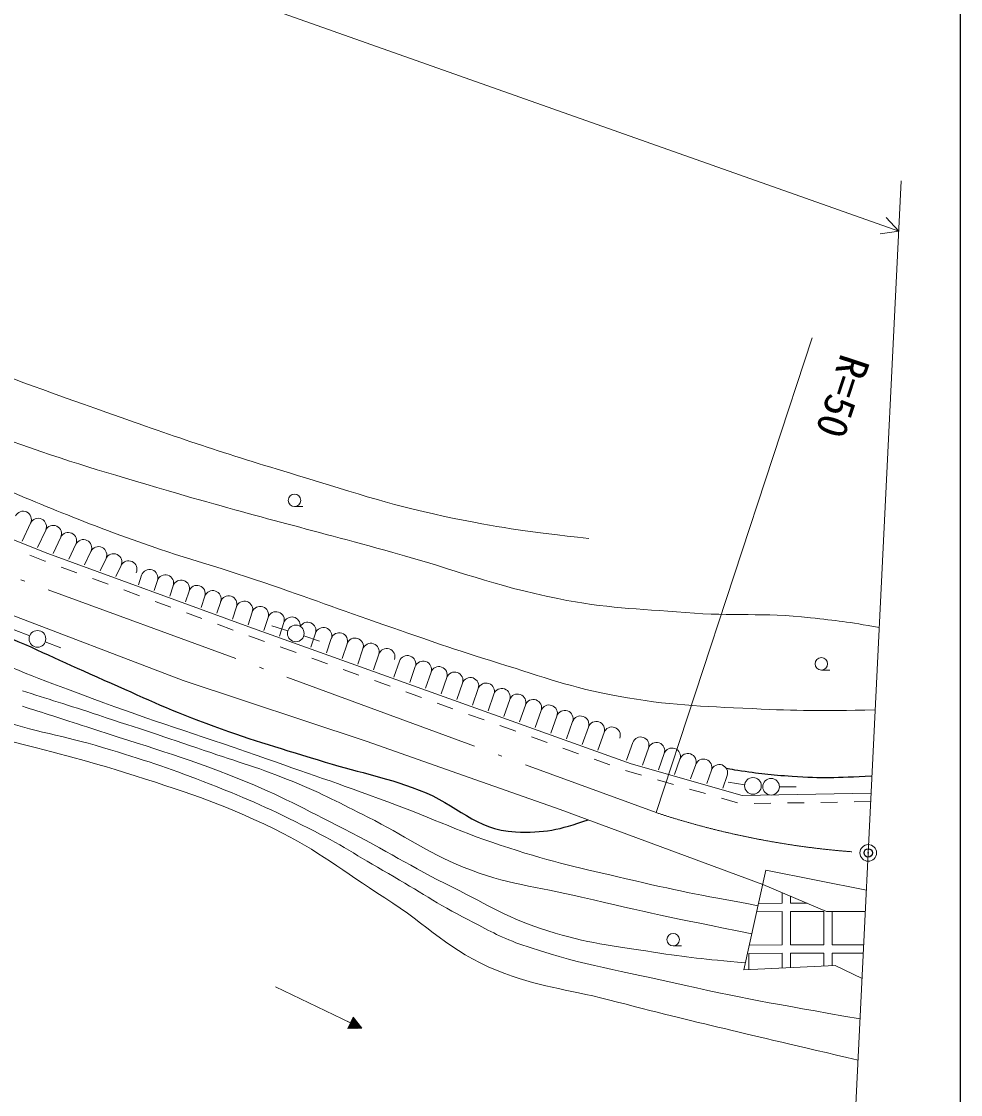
# Model space of a CAD drawing. Units: millimetres, scale not verified. Extents: x 40000 to 680000, y 20000 to 380000.
# Drawn here: x 522654 to 579000, y 250637 to 315053 of the extents above; entities that cross this region are included whole.
import ezdxf
from ezdxf.enums import TextEntityAlignment as Align

# ---------------------------------------------------------------- set-up
doc = ezdxf.new("R2010")
doc.units = ezdxf.units.MM
doc.header["$LTSCALE"] = 1000
doc.header["$PDMODE"] = 32
doc.header["$PDSIZE"] = 500
doc.linetypes.add('LONG_DASHED_DOTTED', pattern=[15.25, 12, -1.5, 0.25, -1.5])
for name, color, linetype, lineweight in [('M-BGD', 7, 'Continuous', 13), ('M-BMK', 2, 'LONG_DASHED_DOTTED', 13), ('M-STR-HTXT', 7, 'Continuous', 13), ('M-TTL-BAND', 7, 'Continuous', 25)]:
    doc.layers.add(name, color=color, linetype=linetype, lineweight=lineweight)
doc.layers.add('M-OTRS', color=6, linetype='Continuous')
doc.styles.add('ＭＳ ゴシック', font='')
doc.styles.get('ＭＳ ゴシック').set_extended_font_data('MS Gothic')

msp = doc.modelspace()

# ---------------------------------------------------------------- linework, layer by layer
at = {"layer": 'M-BGD'}
for p, q in [((539040, 285930), (539540, 285930)), ((523202, 284942), (522687, 283847)), ((524107, 284516), (523619, 283478)), ((525012, 284091), (524553, 283115)), ((525917, 283666), (525496, 282770)), ((524061, 282657), (523164, 283013)), ((526822, 283240), (526439, 282425)), ((527727, 282815), (527382, 282080)), ((524094, 282645), (524061, 282657)), ((525972, 281958), (525033, 282301)), ((528632, 282390), (528324, 281735)), ((527851, 281270), (526912, 281614)), ((529862, 281812), (529672, 281243)), ((529729, 280583), (528790, 280927)), ((530811, 281495), (530612, 280899)), ((531760, 281179), (531551, 280555)), ((532708, 280863), (532491, 280211)), ((531607, 279896), (530668, 280239)), ((533657, 280547), (533430, 279867)), ((534606, 280231), (534370, 279524)), ((532359, 275491), (520572, 279980)), ((535554, 279914), (535309, 279180)), ((536503, 279598), (536249, 278836)), ((533485, 279208), (532546, 279552)), ((537452, 279282), (537190, 278498)), ((538400, 278966), (538132, 278161)), ((522215, 278532), (523147, 278170)), ((535363, 278521), (534424, 278865)), ((537685, 278776), (538638, 278471)), ((540298, 278333), (540015, 277487)), ((524080, 277809), (525012, 277447)), ((537244, 277842), (536303, 278179)), ((539590, 278166), (540542, 277862)), ((541246, 278017), (540957, 277149)), ((542195, 277701), (541899, 276812)), ((539127, 277167), (538186, 277504)), ((543144, 277384), (542841, 276475)), ((544092, 277068), (543782, 276138)), ((541010, 276493), (540069, 276830)), ((545339, 276653), (545006, 275699)), ((542893, 275819), (541952, 276156)), ((546283, 276323), (545948, 275362)), ((547227, 275994), (546889, 275025)), ((570649, 276113), (571149, 276113)), ((543343, 271842), (532359, 275491)), ((544776, 275145), (543835, 275482)), ((548172, 275664), (547831, 274688)), ((549116, 275334), (548772, 274351)), ((546659, 274470), (545717, 274807)), ((550060, 275005), (549714, 274014)), ((551004, 274675), (550655, 273676)), ((548542, 273796), (547600, 274133)), ((551948, 274346), (551597, 273339)), ((552892, 274016), (552538, 273002)), ((550425, 273122), (549483, 273459)), ((553836, 273687), (553480, 272665)), ((554780, 273357), (554421, 272328)), ((552308, 272447), (551366, 272785)), ((555725, 273028), (555363, 271991)), ((556669, 272698), (556304, 271654)), ((549182, 269798), (543343, 271842)), ((554191, 271773), (553249, 272110)), ((557613, 272368), (557246, 271316)), ((556074, 271099), (555132, 271436)), ((559335, 271767), (558962, 270702)), ((560279, 271437), (559918, 270406)), ((557956, 270425), (557015, 270762)), ((561222, 271106), (560881, 270131)), ((562166, 270775), (561844, 269856)), ((559088, 270019), (558898, 270088)), ((559855, 269800), (559088, 270019)), ((563110, 270444), (562807, 269581)), ((564054, 270113), (563770, 269305)), ((554984, 267755), (549182, 269798)), ((561778, 269251), (560817, 269525)), ((564997, 269783), (564734, 269030)), ((566052, 269237), (565062, 269379)), ((563701, 268701), (562740, 268976)), ((568130, 269115), (569130, 269115)), ((565624, 268152), (564663, 268427)), ((567616, 268124), (566616, 268108)), ((569616, 268156), (568616, 268140)), ((571616, 268188), (570616, 268172)), ((573616, 268220), (572616, 268204)), ((567130, 263251), (554984, 267755)), ((567318, 264106), (566004, 258121)), ((573354, 262901), (567318, 264106)), ((570967, 261624), (567130, 263251)), ((568290, 262115), (568288, 262760)), ((568789, 262548), (568790, 262117)), ((568292, 261615), (566770, 261610)), ((566880, 262111), (568290, 262115)), ((568299, 259615), (568292, 261615)), ((568790, 262117), (569797, 262120)), ((570792, 261624), (568792, 261617)), ((568792, 261617), (568799, 259617)), ((570798, 259624), (570792, 261624)), ((573292, 261632), (570967, 261624)), ((571292, 261625), (571298, 259625)), ((566331, 259609), (568299, 259615)), ((568799, 259617), (570798, 259624)), ((571298, 259625), (573194, 259632)), ((561756, 259560), (562256, 259560)), ((568300, 259115), (566300, 259109)), ((566300, 259109), (566303, 258135)), ((568303, 258228), (568300, 259115)), ((570800, 259124), (568800, 259117)), ((568800, 259117), (568803, 258252)), ((570803, 258345), (570800, 259124)), ((573169, 259132), (571300, 259125)), ((571300, 259125), (571303, 258368)), ((566004, 258121), (571478, 258377)), ((571478, 258377), (573094, 257601)), ((537892, 257112), (542396, 254941)), ((542559, 255279), (542234, 254603)), ((542472, 255099), (542833, 254925)), ((542483, 255121), (542799, 254969)), ((542494, 255144), (542764, 255013)), ((542505, 255166), (542730, 255058)), ((542516, 255189), (542696, 255102)), ((542527, 255211), (542662, 255146)), ((542538, 255234), (542628, 255190)), ((542548, 255256), (542593, 255235)), ((543072, 254615), (542559, 255279)), ((542171, 255050), (542396, 254941)), ((542234, 254603), (543072, 254615)), ((542244, 254626), (542289, 254604)), ((542255, 254648), (542345, 254605)), ((542266, 254671), (542401, 254606)), ((542277, 254693), (542457, 254607)), ((542288, 254716), (542513, 254607)), ((542299, 254738), (542569, 254608)), ((542310, 254761), (542625, 254609)), ((542320, 254783), (542681, 254610)), ((542331, 254806), (542737, 254611)), ((542342, 254828), (542793, 254611)), ((542353, 254851), (542848, 254612)), ((542364, 254874), (542904, 254613)), ((542375, 254896), (542960, 254614)), ((542386, 254919), (543016, 254615)), ((542396, 254941), (543072, 254615)), ((542407, 254964), (543038, 254660)), ((542418, 254986), (543004, 254704)), ((542429, 255009), (542969, 254748)), ((542440, 255031), (542935, 254792)), ((542451, 255054), (542901, 254837)), ((542462, 255076), (542867, 254881))]:
    msp.add_line(p, q, dxfattribs=at)
msp.add_lwpolyline([(573608, 268720), (565888, 268596), (559241, 270496), (536301, 278711), (524239, 283124), (514967, 286798), (510874, 288251), (506341, 289483), (502294, 290407), (500315, 290736)], dxfattribs=at)
for centre, radius in [((539040, 286305), 375), ((523614, 277990), 500), ((539114, 278319), 500), ((570649, 276488), 375), ((566547, 269166), 500), ((567630, 269115), 500), ((561756, 259935), 375)]:
    msp.add_circle(centre, radius, dxfattribs=at)
for centre, start, end in [((522749, 285154), 334.82904, 154.82904), ((523654, 284729), 334.82904, 154.82904), ((524559, 284304), 334.82904, 154.82904), ((525464, 283878), 334.82904, 154.82904), ((526369, 283453), 334.82904, 154.82904), ((527274, 283028), 334.82904, 154.82904), ((528179, 282602), 334.82904, 154.82904), ((529084, 282177), 334.82904, 154.82904), ((530337, 281654), 341.56505, 161.56505), ((531285, 281337), 341.56505, 161.56505), ((532234, 281021), 341.56505, 161.56505), ((533183, 280705), 341.56505, 161.56505), ((534131, 280389), 341.56505, 161.56505), ((535080, 280072), 341.56505, 161.56505), ((536029, 279756), 341.56505, 161.56505), ((536977, 279440), 341.56505, 161.56505), ((537926, 279124), 341.56505, 161.56505), ((538875, 278807), 353.099, 161.56505), ((539823, 278491), 341.56505, 150.57872), ((540772, 278175), 341.56505, 161.56505), ((541721, 277859), 341.56505, 161.56505), ((542669, 277543), 341.56505, 161.56505), ((543618, 277226), 341.56505, 161.56505), ((544567, 276910), 341.56505, 161.56505), ((545811, 276488), 340.75812, 160.75812), ((546755, 276158), 340.75812, 160.75812), ((547699, 275829), 340.75812, 160.75812), ((548644, 275499), 340.75812, 160.75812), ((549588, 275170), 340.75812, 160.75812), ((550532, 274840), 340.75812, 160.75812), ((551476, 274511), 340.75812, 160.75812), ((552420, 274181), 340.75812, 160.75812), ((553364, 273851), 340.75812, 160.75812), ((554308, 273522), 340.75812, 160.75812), ((555253, 273192), 340.75812, 160.75812), ((556197, 272863), 340.75812, 160.75812), ((557141, 272533), 340.75812, 160.75812), ((558085, 272204), 340.75812, 160.75812), ((559807, 271602), 340.68365, 160.68365), ((560751, 271271), 340.68365, 160.68365), ((561694, 270940), 340.68365, 160.68365), ((562638, 270610), 340.68365, 160.68365), ((563582, 270279), 340.68365, 160.68365), ((564525, 269948), 340.68365, 160.68365)]:
    msp.add_arc(centre, 500, start, end, dxfattribs=at)
for points, knots in [([(475098, 297336), (477657, 297194), (478411, 297127), (480533, 297223), (482119, 297294), (483026, 297264), (484583, 297575), (486167, 297892), (487115, 298011), (488545, 298764), (490012, 299535), (490656, 300262), (491935, 301317), (492864, 302084), (493263, 302658), (494224, 303386), (495136, 304078), (495545, 305013), (496689, 304971), (497977, 304923), (498542, 304108), (499507, 303254), (500888, 302031), (501214, 300922), (502500, 299600), (503834, 298230), (504750, 297616), (506374, 296606), (509079, 294926), (510814, 294371), (513726, 293085), (516849, 291705), (518656, 291062), (521871, 289915), (525574, 288593), (527696, 287988), (531468, 286877), (536702, 285336), (539681, 284637), (544939, 283179), (548811, 282106), (550906, 281201), (554845, 280406), (557795, 279810), (559505, 279819), (562505, 279569), (565420, 279326), (567081, 279582), (569989, 279261), (571612, 279082), (572181, 279016), (574130, 278680)], [0, 0, 0, 0, 1, 1, 1, 2, 2, 2, 3, 3, 3, 4, 4, 4, 5, 5, 5, 6, 6, 6, 7, 7, 7, 8, 8, 8, 9, 9, 9, 10, 10, 10, 11, 11, 11, 12, 12, 12, 13, 13, 13, 14, 14, 14, 15, 15, 15, 16, 16, 16, 17, 17, 17, 17]), ([(556694, 284016), (552930, 284432), (551811, 284586), (548725, 285204), (544950, 285960), (542902, 286687), (539216, 287802), (534709, 289164), (532203, 289999), (527770, 291588), (523886, 292979), (521671, 293679), (517909, 295374), (515293, 296552), (513740, 297091), (511349, 298676), (509591, 299840), (508947, 300341), (507079, 301977)], [0, 0, 0, 0, 1, 1, 1, 2, 2, 2, 3, 3, 3, 4, 4, 4, 5, 5, 5, 6, 6, 6, 6]), ([(573886, 273722), (570381, 273668), (569388, 273662), (566511, 273802), (563354, 273955), (561564, 273987), (558455, 274551), (555593, 275069), (554059, 275682), (551279, 276532), (548590, 277353), (547114, 277907), (544455, 278821), (541611, 279798), (540038, 280405), (537191, 281374), (534143, 282411), (532382, 282833), (529355, 283928), (524995, 285505), (522626, 286585), (518349, 288374), (515201, 289690), (513468, 290497), (510337, 291852), (507742, 292975), (506250, 293516), (503689, 294713), (502317, 295355), (501281, 295357), (500211, 296430), (499524, 297120), (499362, 297692), (498890, 298543), (498451, 299337), (498521, 300020), (497834, 300613), (497326, 301050), (496919, 301305), (496249, 301273), (495212, 301223), (494753, 300633), (493872, 300084), (492806, 299421), (492485, 298682), (491450, 297971), (489693, 296765), (488658, 296093), (486652, 295374), (484726, 294683), (483499, 294828), (481457, 294713), (479190, 294586), (478342, 294667), (475646, 294875)], [0, 0, 0, 0, 1, 1, 1, 2, 2, 2, 3, 3, 3, 4, 4, 4, 5, 5, 5, 6, 6, 6, 7, 7, 7, 8, 8, 8, 9, 9, 9, 10, 10, 10, 11, 11, 11, 12, 12, 12, 13, 13, 13, 14, 14, 14, 15, 15, 15, 16, 16, 16, 17, 17, 17, 18, 18, 18, 18]), ([(478703, 284544), (482881, 284584), (483950, 284592), (487312, 284588), (491095, 284583), (493223, 284754), (496997, 284500), (500311, 284276), (502183, 284176), (505450, 283575), (506801, 283327), (507547, 283104), (508841, 282640), (510924, 281893), (511961, 281163), (513947, 280186), (516224, 279065), (517449, 278334), (519758, 277280), (522488, 276033), (524077, 275468), (526890, 274418), (530726, 272987), (532930, 272337), (536795, 270985), (539859, 269912), (541585, 269335), (544631, 268211), (547480, 267159), (549003, 266364), (551895, 265438), (554604, 264570), (556170, 264241), (558939, 263589), (562008, 262865), (563046, 262680), (566850, 261972)], [0, 0, 0, 0, 1, 1, 1, 2, 2, 2, 3, 3, 3, 4, 4, 4, 5, 5, 5, 6, 6, 6, 7, 7, 7, 8, 8, 8, 9, 9, 9, 10, 10, 10, 11, 11, 11, 12, 12, 12, 12]), ([(479516, 277509), (486156, 277669), (487972, 277751), (493387, 277588), (497363, 277469), (499628, 277677), (503557, 277060), (506079, 276664), (507395, 275991), (509852, 275299), (514206, 274073), (516633, 273345), (520990, 272129), (524048, 271276), (525800, 270931), (528827, 269972), (532401, 268839), (534436, 268223), (537807, 266582), (540558, 265244), (541871, 264081), (544455, 262444), (547102, 260767), (548285, 259259), (551191, 258086), (553697, 257073), (555265, 256999), (557882, 256325), (563708, 254823), (565590, 254411), (572853, 252704)], [0, 0, 0, 0, 1, 1, 1, 2, 2, 2, 3, 3, 3, 4, 4, 4, 5, 5, 5, 6, 6, 6, 7, 7, 7, 8, 8, 8, 9, 9, 9, 10, 10, 10, 10]), ([(566479, 260284), (561539, 261287), (560226, 261533), (556253, 262488), (553476, 263156), (551810, 263213), (549166, 264293), (546830, 265246), (545700, 266161), (543442, 267287), (541722, 268145), (540775, 268669), (538996, 269400), (536938, 270245), (535729, 270569), (533625, 271293), (531157, 272142), (529764, 272587), (527286, 273406), (525483, 274002), (524132, 274414), (522711, 274871)], [0, 0, 0, 0, 1, 1, 1, 2, 2, 2, 3, 3, 3, 4, 4, 4, 5, 5, 5, 6, 6, 6, 7, 7, 7, 7]), ([(522711, 273947), (523963, 273550), (525042, 273209), (526581, 272702), (530170, 271518), (532227, 270973), (535738, 269576), (538254, 268575), (539571, 267799), (541990, 266582), (544588, 265275), (545943, 264351), (548549, 263060), (550735, 261978), (551899, 261188), (554228, 260463), (556640, 259712), (558071, 259570), (560568, 259186), (562717, 258856), (563462, 258778), (566096, 258541)], [0, 0, 0, 0, 1, 1, 1, 2, 2, 2, 3, 3, 3, 4, 4, 4, 5, 5, 5, 6, 6, 6, 7, 7, 7, 7]), ([(572975, 255180), (567519, 256138), (566027, 256377), (561624, 257381), (558062, 258193), (556003, 258461), (552555, 259671), (551300, 260111), (550658, 260517), (549474, 261123), (547546, 262109), (546554, 262821), (544675, 263897), (542804, 264968), (541800, 265652), (539877, 266626), (537624, 267767), (536328, 268347), (533977, 269268), (531674, 270170), (530355, 270611), (527990, 271337), (525438, 272120), (523934, 272299), (521387, 273098), (521132, 273178), (520888, 273256), (520652, 273334)], [0, 0, 0, 0, 1, 1, 1, 2, 2, 2, 3, 3, 3, 4, 4, 4, 5, 5, 5, 6, 6, 6, 7, 7, 7, 8, 8, 8, 9, 9, 9, 9])]:
    msp.add_open_spline(points, degree=3, knots=knots, dxfattribs=at)
at = {"layer": 'M-BGD', "lineweight": 25}
for points, knots in [([(514478, 282680), (514582, 282016), (514724, 281656), (515091, 281110), (515756, 280121), (516740, 280249), (517821, 279745), (519268, 279071), (520140, 278835), (521607, 278204), (523962, 277193), (525246, 276548), (527594, 275519), (529972, 274477), (531281, 273830), (533713, 272922), (536306, 271954), (537806, 271544), (540449, 270720), (542812, 269984), (544206, 269783), (546524, 268915), (548825, 268054), (549837, 266517), (552291, 266406), (554017, 266328), (554923, 266522), (556653, 267136)], [0, 0, 0, 0, 1, 1, 1, 2, 2, 2, 3, 3, 3, 4, 4, 4, 5, 5, 5, 6, 6, 6, 7, 7, 7, 8, 8, 8, 9, 9, 9, 9]), ([(573690, 269744), (571433, 269653), (570760, 269595), (568889, 269727), (567611, 269816), (566895, 269893), (565629, 270091), (565366, 270132), (565278, 270143), (564957, 270201)], [0, 0, 0, 0, 1, 1, 1, 2, 2, 2, 3, 3, 3, 3])]:
    msp.add_open_spline(points, degree=3, knots=knots, dxfattribs=at)
at = {"layer": 'M-BMK'}
msp.add_line((509942, 286186), (560736, 267558), dxfattribs=at)
at = {"layer": 'M-BMK', "linetype": 'Continuous'}
msp.add_circle((573464, 265142), 500, dxfattribs=at)
at = {"layer": 'M-BMK'}
msp.add_arc((576347, 315059), 50000, 251.80651, 266.12165, dxfattribs=at)
at = {"layer": 'M-OTRS'}
msp.add_point((573464, 265142), dxfattribs=at)
at = {"layer": 'M-STR-HTXT'}
for p, q in [((575298, 302460), (469241, 340016)), ((572002, 235391), (575447, 305478)), ((575298, 302460), (574529, 303284)), ((575298, 302460), (574182, 302303)), ((560736, 267558), (570103, 296059))]:
    msp.add_line(p, q, dxfattribs=at)
at = {"layer": 'M-TTL-BAND'}
msp.add_line((579000, 20000), (579000, 370000), dxfattribs=at)

# ---------------------------------------------------------------- texts
at = {"layer": 'M-STR-HTXT', "style": 'ＭＳ ゴシック'}
msp.add_text('R=50', height=1833, rotation=251.807, dxfattribs=at).set_placement((570541, 292991), align=Align.BOTTOM_CENTER)

doc.saveas('drawing.dxf')
